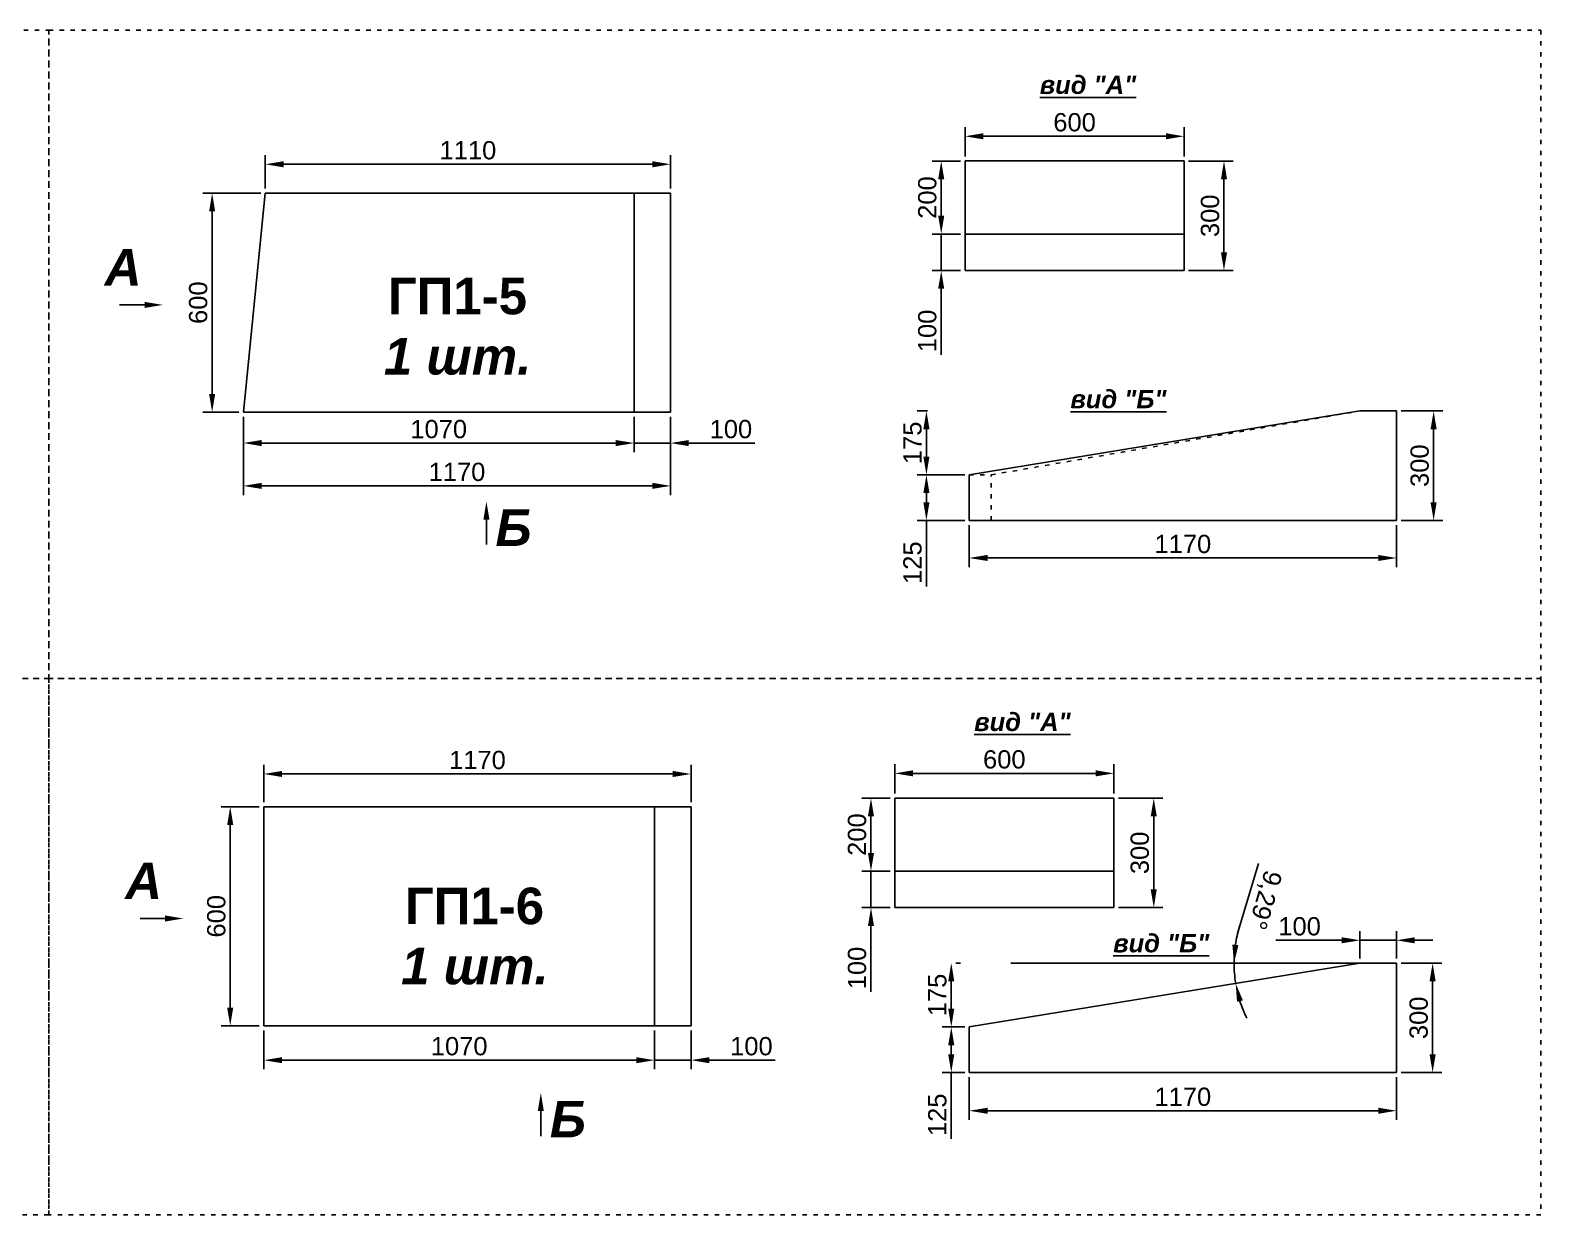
# Model space of a CAD drawing. Header units: millimetres. Extents: x 34623 to 42977, y -225 to 3019.
# Drawn here: x 38840 to 42977, y -225 to 3019 of the extents above; entities that cross this region are included whole.
import ezdxf

# ---------------------------------------------------------------- set-up
doc = ezdxf.new("R2010")
doc.units = ezdxf.units.MM
doc.linetypes.add('ACAD_ISO03W100', pattern=[30, 12, -18])
doc.layers.add('Камень', color=2, linetype='Continuous', lineweight=35)
doc.layers.add('Маркеровка', color=7, linetype='Continuous')
doc.layers.add('Размеры', color=7, linetype='Continuous')
doc.styles.get("Standard").update_dxf_attribs({"font": 'arial.ttf'})
doc.dimstyles.new('ISO-25', dxfattribs={"dimscale": 20, "dimtxt": 2.5, "dimasz": 2.5, "dimexe": 1.25, "dimexo": 0.625, "dimtad": 1, "dimtxsty": 'Standard', "dimcen": 2.5, "dimadec": 0, "dimazin": 0, "dimtfac": 1, "dimtmove": 0, "dimatfit": 3, "dimfxl": 1, "dimarcsym": 0})

# ---------------------------------------------------------------- blocks, each defined once
blk = doc.blocks.new('*D36')
at = {"layer": 'Defpoints', "color": 0, "lineweight": -2, "transparency": 16777216}
for p in [(39483.9, 2652.1), (39483.9, 2573.1), (40593.9, 2573.1)]:
    blk.add_point(p, dxfattribs=at)
at = {"layer": 'Размеры', "color": 0, "lineweight": -2, "transparency": 16777216}
for p, q in [((39483.9, 2585.6), (39483.9, 2677.1)), ((40543.9, 2652.1), (39533.9, 2652.1)), ((40593.9, 2585.6), (40593.9, 2677.1))]:
    blk.add_line(p, q, dxfattribs=at)
for points in [[(39533.9, 2660.4), (39533.9, 2643.7), (39483.9, 2652.1)], [(40543.9, 2660.4), (40543.9, 2643.7), (40593.9, 2652.1)]]:
    blk.add_solid(points, dxfattribs=at)
at = {"layer": 'Размеры', "color": 0, "lineweight": -2, "transparency": 16777216, "insert": (40038.9, 2690.1), "char_height": 50, "attachment_point": 5}
blk.add_mtext('1110', dxfattribs=at)
blk = doc.blocks.new('*D37')
at = {"layer": 'Defpoints', "color": 0, "lineweight": -2, "transparency": 16777216}
for p in [(40493.9, 1973.1), (40593.9, 1973.1), (40593.9, 1888.6)]:
    blk.add_point(p, dxfattribs=at)
at = {"layer": 'Размеры', "color": 0, "lineweight": -2, "transparency": 16777216}
for p, q in [((40493.9, 1960.6), (40493.9, 1863.6)), ((40593.9, 1960.6), (40593.9, 1863.6)), ((40443.9, 1888.6), (40393.9, 1888.6)), ((40493.9, 1888.6), (40593.9, 1888.6)), ((40643.9, 1888.6), (40824.5, 1888.6))]:
    blk.add_line(p, q, dxfattribs=at)
for points in [[(40443.9, 1897), (40443.9, 1880.3), (40493.9, 1888.6)], [(40643.9, 1897), (40643.9, 1880.3), (40593.9, 1888.6)]]:
    blk.add_solid(points, dxfattribs=at)
at = {"layer": 'Размеры', "color": 0, "lineweight": -2, "transparency": 16777216, "insert": (40759.2, 1926.6), "char_height": 50, "attachment_point": 5}
blk.add_mtext('100', dxfattribs=at)
blk = doc.blocks.new('*D38')
at = {"layer": 'Defpoints', "color": 0, "lineweight": -2, "transparency": 16777216}
for p in [(39423.9, 1973.1), (40493.9, 1973.1), (40493.9, 1888.6)]:
    blk.add_point(p, dxfattribs=at)
at = {"layer": 'Размеры', "color": 0, "lineweight": -2, "transparency": 16777216}
for p, q in [((39423.9, 1960.6), (39423.9, 1863.6)), ((40493.9, 1960.6), (40493.9, 1863.6)), ((39473.9, 1888.6), (40443.9, 1888.6))]:
    blk.add_line(p, q, dxfattribs=at)
for points in [[(39473.9, 1897), (39473.9, 1880.3), (39423.9, 1888.6)], [(40443.9, 1897), (40443.9, 1880.3), (40493.9, 1888.6)]]:
    blk.add_solid(points, dxfattribs=at)
at = {"layer": 'Размеры', "color": 0, "lineweight": -2, "transparency": 16777216, "insert": (39958.9, 1926.6), "char_height": 50, "attachment_point": 5}
blk.add_mtext('1070', dxfattribs=at)
blk = doc.blocks.new('*D39')
at = {"layer": 'Defpoints', "color": 0, "lineweight": -2, "transparency": 16777216}
for p in [(39423.9, 1973.1), (40593.9, 1973.1), (40593.9, 1771.4)]:
    blk.add_point(p, dxfattribs=at)
at = {"layer": 'Размеры', "color": 0, "lineweight": -2, "transparency": 16777216}
for p, q in [((39423.9, 1960.6), (39423.9, 1746.4)), ((40593.9, 1960.6), (40593.9, 1746.4)), ((39473.9, 1771.4), (40543.9, 1771.4))]:
    blk.add_line(p, q, dxfattribs=at)
for points in [[(39473.9, 1779.7), (39473.9, 1763.1), (39423.9, 1771.4)], [(40543.9, 1779.7), (40543.9, 1763.1), (40593.9, 1771.4)]]:
    blk.add_solid(points, dxfattribs=at)
at = {"layer": 'Размеры', "color": 0, "lineweight": -2, "transparency": 16777216, "insert": (40008.9, 1809.4), "char_height": 50, "attachment_point": 5}
blk.add_mtext('1170', dxfattribs=at)
blk = doc.blocks.new('*D40')
at = {"layer": 'Defpoints', "color": 0, "lineweight": -2, "transparency": 16777216}
for p in [(39483.9, 2573.1), (39338.3, 1973.1), (39423.9, 1973.1)]:
    blk.add_point(p, dxfattribs=at)
at = {"layer": 'Размеры', "color": 0, "lineweight": -2, "transparency": 16777216}
for p, q in [((39471.4, 2573.1), (39313.3, 2573.1)), ((39338.3, 2523.1), (39338.3, 2023.1)), ((39411.4, 1973.1), (39313.3, 1973.1))]:
    blk.add_line(p, q, dxfattribs=at)
for points in [[(39330, 2523.1), (39346.7, 2523.1), (39338.3, 2573.1)], [(39330, 2023.1), (39346.7, 2023.1), (39338.3, 1973.1)]]:
    blk.add_solid(points, dxfattribs=at)
at = {"layer": 'Размеры', "color": 0, "lineweight": -2, "transparency": 16777216, "insert": (39300.3, 2273.1), "char_height": 50, "attachment_point": 5, "rotation": 90}
blk.add_mtext('600', dxfattribs=at)
blk = doc.blocks.new('*D41')
at = {"layer": 'Defpoints', "color": 0, "lineweight": -2, "transparency": 16777216}
for p in [(41294.7, 1976.7), (41310.5, 1976.7), (41412, 1801.7)]:
    blk.add_point(p, dxfattribs=at)
at = {"layer": 'Размеры', "color": 0, "lineweight": -2, "transparency": 16777216}
for p, q in [((41298, 1976.7), (41269.7, 1976.7)), ((41294.7, 1851.7), (41294.7, 1926.7)), ((41399.5, 1801.7), (41269.7, 1801.7))]:
    blk.add_line(p, q, dxfattribs=at)
for points in [[(41286.3, 1926.7), (41303, 1926.7), (41294.7, 1976.7)], [(41286.3, 1851.7), (41303, 1851.7), (41294.7, 1801.7)]]:
    blk.add_solid(points, dxfattribs=at)
at = {"layer": 'Размеры', "color": 0, "lineweight": -2, "transparency": 16777216, "insert": (41256.7, 1889.2), "char_height": 50, "attachment_point": 5, "rotation": 90}
blk.add_mtext('175', dxfattribs=at)
blk = doc.blocks.new('*D42')
at = {"layer": 'Defpoints', "color": 0, "lineweight": -2, "transparency": 16777216}
for p in [(41294.7, 1801.7), (41412, 1801.7), (41412, 1676.7)]:
    blk.add_point(p, dxfattribs=at)
at = {"layer": 'Размеры', "color": 0, "lineweight": -2, "transparency": 16777216}
for p, q in [((41399.5, 1801.7), (41269.7, 1801.7)), ((41294.7, 1751.7), (41294.7, 1726.7)), ((41399.5, 1676.7), (41269.7, 1676.7)), ((41294.7, 1676.7), (41294.7, 1495.5))]:
    blk.add_line(p, q, dxfattribs=at)
for points in [[(41286.3, 1751.7), (41303, 1751.7), (41294.7, 1801.7)], [(41286.3, 1726.7), (41303, 1726.7), (41294.7, 1676.7)]]:
    blk.add_solid(points, dxfattribs=at)
at = {"layer": 'Размеры', "color": 0, "lineweight": -2, "transparency": 16777216, "insert": (41256.7, 1561.1), "char_height": 50, "attachment_point": 5, "rotation": 90}
blk.add_mtext('125', dxfattribs=at)
blk = doc.blocks.new('*D43')
at = {"layer": 'Defpoints', "color": 0, "lineweight": -2, "transparency": 16777216}
for p in [(42582, 1976.7), (42683.8, 1976.7), (42582, 1676.7)]:
    blk.add_point(p, dxfattribs=at)
at = {"layer": 'Размеры', "color": 0, "lineweight": -2, "transparency": 16777216}
for p, q in [((42594.5, 1976.7), (42708.8, 1976.7)), ((42683.8, 1726.7), (42683.8, 1926.7)), ((42594.5, 1676.7), (42708.8, 1676.7))]:
    blk.add_line(p, q, dxfattribs=at)
for points in [[(42675.4, 1926.7), (42692.1, 1926.7), (42683.8, 1976.7)], [(42675.4, 1726.7), (42692.1, 1726.7), (42683.8, 1676.7)]]:
    blk.add_solid(points, dxfattribs=at)
at = {"layer": 'Размеры', "color": 0, "lineweight": -2, "transparency": 16777216, "insert": (42645.7, 1826.7), "char_height": 50, "attachment_point": 5, "rotation": 90}
blk.add_mtext('300', dxfattribs=at)
blk = doc.blocks.new('*D44')
at = {"layer": 'Defpoints', "color": 0, "lineweight": -2, "transparency": 16777216}
for p in [(41412, 1676.7), (42582, 1676.7), (41412, 1574)]:
    blk.add_point(p, dxfattribs=at)
at = {"layer": 'Размеры', "color": 0, "lineweight": -2, "transparency": 16777216}
for p, q in [((41412, 1664.2), (41412, 1549)), ((42582, 1664.2), (42582, 1549)), ((42532, 1574), (41462, 1574))]:
    blk.add_line(p, q, dxfattribs=at)
for points in [[(41462, 1582.3), (41462, 1565.7), (41412, 1574)], [(42532, 1582.3), (42532, 1565.7), (42582, 1574)]]:
    blk.add_solid(points, dxfattribs=at)
at = {"layer": 'Размеры', "color": 0, "lineweight": -2, "transparency": 16777216, "insert": (41997, 1612), "char_height": 50, "attachment_point": 5}
blk.add_mtext('1170', dxfattribs=at)
blk = doc.blocks.new('*D45')
at = {"layer": 'Defpoints', "color": 0, "lineweight": -2, "transparency": 16777216}
for p in [(41400.4, 2728.7), (41400.4, 2661), (42000.4, 2661)]:
    blk.add_point(p, dxfattribs=at)
at = {"layer": 'Размеры', "color": 0, "lineweight": -2, "transparency": 16777216}
for p, q in [((41400.4, 2673.5), (41400.4, 2753.7)), ((42000.4, 2673.5), (42000.4, 2753.7)), ((41950.4, 2728.7), (41450.4, 2728.7))]:
    blk.add_line(p, q, dxfattribs=at)
for points in [[(41450.4, 2737.1), (41450.4, 2720.4), (41400.4, 2728.7)], [(41950.4, 2737.1), (41950.4, 2720.4), (42000.4, 2728.7)]]:
    blk.add_solid(points, dxfattribs=at)
at = {"layer": 'Размеры', "color": 0, "lineweight": -2, "transparency": 16777216, "insert": (41700.4, 2766.8), "char_height": 50, "attachment_point": 5}
blk.add_mtext('600', dxfattribs=at)
blk = doc.blocks.new('*D46')
at = {"layer": 'Defpoints', "color": 0, "lineweight": -2, "transparency": 16777216}
for p in [(42000.4, 2661), (42000.4, 2361), (42109.6, 2361)]:
    blk.add_point(p, dxfattribs=at)
at = {"layer": 'Размеры', "color": 0, "lineweight": -2, "transparency": 16777216}
for p, q in [((42012.9, 2661), (42134.6, 2661)), ((42109.6, 2611), (42109.6, 2411)), ((42012.9, 2361), (42134.6, 2361))]:
    blk.add_line(p, q, dxfattribs=at)
for points in [[(42101.3, 2611), (42118, 2611), (42109.6, 2661)], [(42101.3, 2411), (42118, 2411), (42109.6, 2361)]]:
    blk.add_solid(points, dxfattribs=at)
at = {"layer": 'Размеры', "color": 0, "lineweight": -2, "transparency": 16777216, "insert": (42071.6, 2511), "char_height": 50, "attachment_point": 5, "rotation": 90}
blk.add_mtext('300', dxfattribs=at)
blk = doc.blocks.new('*D47')
at = {"layer": 'Defpoints', "color": 0, "lineweight": -2, "transparency": 16777216}
for p in [(41335.2, 2661), (41400.4, 2661), (41400.4, 2461)]:
    blk.add_point(p, dxfattribs=at)
at = {"layer": 'Размеры', "color": 0, "lineweight": -2, "transparency": 16777216}
for p, q in [((41387.9, 2661), (41310.2, 2661)), ((41335.2, 2511), (41335.2, 2611)), ((41387.9, 2461), (41310.2, 2461))]:
    blk.add_line(p, q, dxfattribs=at)
for points in [[(41326.8, 2611), (41343.5, 2611), (41335.2, 2661)], [(41326.8, 2511), (41343.5, 2511), (41335.2, 2461)]]:
    blk.add_solid(points, dxfattribs=at)
at = {"layer": 'Размеры', "color": 0, "lineweight": -2, "transparency": 16777216, "insert": (41297.2, 2561), "char_height": 50, "attachment_point": 5, "rotation": 90}
blk.add_mtext('200', dxfattribs=at)
blk = doc.blocks.new('*D48')
at = {"layer": 'Defpoints', "color": 0, "lineweight": -2, "transparency": 16777216}
for p in [(41400.4, 2461), (41335.2, 2361), (41400.4, 2361)]:
    blk.add_point(p, dxfattribs=at)
at = {"layer": 'Размеры', "color": 0, "lineweight": -2, "transparency": 16777216}
for p, q in [((41335.2, 2511), (41335.2, 2561)), ((41387.9, 2461), (41310.2, 2461)), ((41335.2, 2461), (41335.2, 2361)), ((41387.9, 2361), (41310.2, 2361)), ((41335.2, 2311), (41335.2, 2130.4))]:
    blk.add_line(p, q, dxfattribs=at)
for points in [[(41326.8, 2511), (41343.5, 2511), (41335.2, 2461)], [(41326.8, 2311), (41343.5, 2311), (41335.2, 2361)]]:
    blk.add_solid(points, dxfattribs=at)
at = {"layer": 'Размеры', "color": 0, "lineweight": -2, "transparency": 16777216, "insert": (41297.2, 2195.7), "char_height": 50, "attachment_point": 5, "rotation": 90}
blk.add_mtext('100', dxfattribs=at)
blk = doc.blocks.new('*D3')
at = {"layer": 'Defpoints', "color": 0, "lineweight": -2, "transparency": 16777216}
for p in [(41208, 984.2), (41208, 916.5), (41808, 916.5)]:
    blk.add_point(p, dxfattribs=at)
at = {"layer": 'Размеры', "color": 0, "lineweight": -2, "transparency": 16777216}
for p, q in [((41208, 929), (41208, 1009.2)), ((41808, 929), (41808, 1009.2)), ((41758, 984.2), (41258, 984.2))]:
    blk.add_line(p, q, dxfattribs=at)
for points in [[(41258, 992.6), (41258, 975.9), (41208, 984.2)], [(41758, 992.6), (41758, 975.9), (41808, 984.2)]]:
    blk.add_solid(points, dxfattribs=at)
at = {"layer": 'Размеры', "color": 0, "lineweight": -2, "transparency": 16777216, "insert": (41508, 1022.2), "char_height": 50, "attachment_point": 5}
blk.add_mtext('600', dxfattribs=at)
blk = doc.blocks.new('*D4')
at = {"layer": 'Defpoints', "color": 0, "lineweight": -2, "transparency": 16777216}
for p in [(41808, 916.5), (41808, 616.5), (41917.3, 616.5)]:
    blk.add_point(p, dxfattribs=at)
at = {"layer": 'Размеры', "color": 0, "lineweight": -2, "transparency": 16777216}
for p, q in [((41820.5, 916.5), (41942.3, 916.5)), ((41917.3, 866.5), (41917.3, 666.5)), ((41820.5, 616.5), (41942.3, 616.5))]:
    blk.add_line(p, q, dxfattribs=at)
for points in [[(41908.9, 866.5), (41925.6, 866.5), (41917.3, 916.5)], [(41908.9, 666.5), (41925.6, 666.5), (41917.3, 616.5)]]:
    blk.add_solid(points, dxfattribs=at)
at = {"layer": 'Размеры', "color": 0, "lineweight": -2, "transparency": 16777216, "insert": (41879.2, 766.5), "char_height": 50, "attachment_point": 5, "rotation": 90}
blk.add_mtext('300', dxfattribs=at)
blk = doc.blocks.new('*D5')
at = {"layer": 'Defpoints', "color": 0, "lineweight": -2, "transparency": 16777216}
for p in [(41142.8, 916.5), (41208, 916.5), (41208, 716.5)]:
    blk.add_point(p, dxfattribs=at)
at = {"layer": 'Размеры', "color": 0, "lineweight": -2, "transparency": 16777216}
for p, q in [((41195.5, 916.5), (41117.8, 916.5)), ((41142.8, 766.5), (41142.8, 866.5)), ((41195.5, 716.5), (41117.8, 716.5))]:
    blk.add_line(p, q, dxfattribs=at)
for points in [[(41134.5, 866.5), (41151.1, 866.5), (41142.8, 916.5)], [(41134.5, 766.5), (41151.1, 766.5), (41142.8, 716.5)]]:
    blk.add_solid(points, dxfattribs=at)
at = {"layer": 'Размеры', "color": 0, "lineweight": -2, "transparency": 16777216, "insert": (41104.8, 816.5), "char_height": 50, "attachment_point": 5, "rotation": 90}
blk.add_mtext('200', dxfattribs=at)
blk = doc.blocks.new('*D6')
at = {"layer": 'Defpoints', "color": 0, "lineweight": -2, "transparency": 16777216}
for p in [(41208, 716.5), (41142.8, 616.5), (41208, 616.5)]:
    blk.add_point(p, dxfattribs=at)
at = {"layer": 'Размеры', "color": 0, "lineweight": -2, "transparency": 16777216}
for p, q in [((41142.8, 766.5), (41142.8, 816.5)), ((41195.5, 716.5), (41117.8, 716.5)), ((41142.8, 716.5), (41142.8, 616.5)), ((41195.5, 616.5), (41117.8, 616.5)), ((41142.8, 566.5), (41142.8, 385.9))]:
    blk.add_line(p, q, dxfattribs=at)
for points in [[(41134.5, 766.5), (41151.1, 766.5), (41142.8, 716.5)], [(41134.5, 566.5), (41151.1, 566.5), (41142.8, 616.5)]]:
    blk.add_solid(points, dxfattribs=at)
at = {"layer": 'Размеры', "color": 0, "lineweight": -2, "transparency": 16777216, "insert": (41104.8, 451.2), "char_height": 50, "attachment_point": 5, "rotation": 90}
blk.add_mtext('100', dxfattribs=at)
blk = doc.blocks.new('*D49')
at = {"layer": 'Defpoints', "color": 0, "lineweight": -2, "transparency": 16777216}
for p in [(40650, 982.5), (39480, 892.9), (40650, 892.9)]:
    blk.add_point(p, dxfattribs=at)
at = {"layer": 'Размеры', "color": 0, "lineweight": -2, "transparency": 16777216}
for p, q in [((39480, 905.4), (39480, 1007.5)), ((40650, 905.4), (40650, 1007.5)), ((39530, 982.5), (40600, 982.5))]:
    blk.add_line(p, q, dxfattribs=at)
for points in [[(39530, 990.8), (39530, 974.2), (39480, 982.5)], [(40600, 990.8), (40600, 974.2), (40650, 982.5)]]:
    blk.add_solid(points, dxfattribs=at)
at = {"layer": 'Размеры', "color": 0, "lineweight": -2, "transparency": 16777216, "insert": (40065, 1020.5), "char_height": 50, "attachment_point": 5}
blk.add_mtext('1170', dxfattribs=at)
blk = doc.blocks.new('*D50')
at = {"layer": 'Defpoints', "color": 0, "lineweight": -2, "transparency": 16777216}
for p in [(39480, 292.9), (40550, 292.9), (40550, 198.8)]:
    blk.add_point(p, dxfattribs=at)
at = {"layer": 'Размеры', "color": 0, "lineweight": -2, "transparency": 16777216}
for p, q in [((39480, 280.4), (39480, 173.8)), ((40550, 280.4), (40550, 173.8)), ((39530, 198.8), (40500, 198.8))]:
    blk.add_line(p, q, dxfattribs=at)
for points in [[(39530, 207.1), (39530, 190.5), (39480, 198.8)], [(40500, 207.1), (40500, 190.5), (40550, 198.8)]]:
    blk.add_solid(points, dxfattribs=at)
at = {"layer": 'Размеры', "color": 0, "lineweight": -2, "transparency": 16777216, "insert": (40015, 236.8), "char_height": 50, "attachment_point": 5}
blk.add_mtext('1070', dxfattribs=at)
blk = doc.blocks.new('*D51')
at = {"layer": 'Defpoints', "color": 0, "lineweight": -2, "transparency": 16777216}
for p in [(40550, 292.9), (40650, 292.9), (40650, 198.8)]:
    blk.add_point(p, dxfattribs=at)
at = {"layer": 'Размеры', "color": 0, "lineweight": -2, "transparency": 16777216}
for p, q in [((40550, 280.4), (40550, 173.8)), ((40650, 280.4), (40650, 173.8)), ((40500, 198.8), (40450, 198.8)), ((40550, 198.8), (40650, 198.8)), ((40700, 198.8), (40880.6, 198.8))]:
    blk.add_line(p, q, dxfattribs=at)
for points in [[(40500, 207.1), (40500, 190.5), (40550, 198.8)], [(40700, 207.1), (40700, 190.5), (40650, 198.8)]]:
    blk.add_solid(points, dxfattribs=at)
at = {"layer": 'Размеры', "color": 0, "lineweight": -2, "transparency": 16777216, "insert": (40815.3, 236.8), "char_height": 50, "attachment_point": 5}
blk.add_mtext('100', dxfattribs=at)
blk = doc.blocks.new('*D52')
at = {"layer": 'Defpoints', "color": 0, "lineweight": -2, "transparency": 16777216}
for p in [(39387.9, 892.9), (39480, 892.9), (39480, 292.9)]:
    blk.add_point(p, dxfattribs=at)
at = {"layer": 'Размеры', "color": 0, "lineweight": -2, "transparency": 16777216}
for p, q in [((39467.5, 892.9), (39362.9, 892.9)), ((39387.9, 342.9), (39387.9, 842.9)), ((39467.5, 292.9), (39362.9, 292.9))]:
    blk.add_line(p, q, dxfattribs=at)
for points in [[(39379.5, 842.9), (39396.2, 842.9), (39387.9, 892.9)], [(39379.5, 342.9), (39396.2, 342.9), (39387.9, 292.9)]]:
    blk.add_solid(points, dxfattribs=at)
at = {"layer": 'Размеры', "color": 0, "lineweight": -2, "transparency": 16777216, "insert": (39349.9, 592.9), "char_height": 50, "attachment_point": 5, "rotation": 90}
blk.add_mtext('600', dxfattribs=at)
blk = doc.blocks.new('*D53')
at = {"layer": 'Defpoints', "color": 0, "lineweight": -2, "transparency": 16777216}
for p in [(41412, 289.8), (41362.7, 164.8), (41412, 164.8)]:
    blk.add_point(p, dxfattribs=at)
at = {"layer": 'Размеры', "color": 0, "lineweight": -2, "transparency": 16777216}
for p, q in [((41399.5, 289.8), (41337.7, 289.8)), ((41362.7, 239.8), (41362.7, 214.8)), ((41399.5, 164.8), (41337.7, 164.8)), ((41362.7, 164.8), (41362.7, -16.4))]:
    blk.add_line(p, q, dxfattribs=at)
for points in [[(41354.4, 239.8), (41371, 239.8), (41362.7, 289.8)], [(41354.4, 214.8), (41371, 214.8), (41362.7, 164.8)]]:
    blk.add_solid(points, dxfattribs=at)
at = {"layer": 'Размеры', "color": 0, "lineweight": -2, "transparency": 16777216, "insert": (41324.7, 49.2), "char_height": 50, "attachment_point": 5, "rotation": 90}
blk.add_mtext('125', dxfattribs=at)
blk = doc.blocks.new('*D54')
at = {"layer": 'Defpoints', "color": 0, "lineweight": -2, "transparency": 16777216}
for p in [(41362.7, 464.8), (41362.7, 289.8), (41412, 289.8)]:
    blk.add_point(p, dxfattribs=at)
at = {"layer": 'Размеры', "color": 0, "lineweight": -2, "transparency": 16777216}
for p, q in [((41375.2, 464.8), (41387.7, 464.8)), ((41362.7, 414.8), (41362.7, 339.8)), ((41399.5, 289.8), (41337.7, 289.8))]:
    blk.add_line(p, q, dxfattribs=at)
for points in [[(41354.4, 414.8), (41371, 414.8), (41362.7, 464.8)], [(41354.4, 339.8), (41371, 339.8), (41362.7, 289.8)]]:
    blk.add_solid(points, dxfattribs=at)
at = {"layer": 'Размеры', "color": 0, "lineweight": -2, "transparency": 16777216, "insert": (41324.7, 377.3), "char_height": 50, "attachment_point": 5, "rotation": 90}
blk.add_mtext('175', dxfattribs=at)
blk = doc.blocks.new('*D55')
at = {"layer": 'Defpoints', "color": 0, "lineweight": -2, "transparency": 16777216}
for p in [(42582, 464.8), (42582, 164.8), (42681.1, 164.8)]:
    blk.add_point(p, dxfattribs=at)
at = {"layer": 'Размеры', "color": 0, "lineweight": -2, "transparency": 16777216}
for p, q in [((42594.5, 464.8), (42706.1, 464.8)), ((42681.1, 414.8), (42681.1, 214.8)), ((42594.5, 164.8), (42706.1, 164.8))]:
    blk.add_line(p, q, dxfattribs=at)
for points in [[(42672.7, 414.8), (42689.4, 414.8), (42681.1, 464.8)], [(42672.7, 214.8), (42689.4, 214.8), (42681.1, 164.8)]]:
    blk.add_solid(points, dxfattribs=at)
at = {"layer": 'Размеры', "color": 0, "lineweight": -2, "transparency": 16777216, "insert": (42643, 314.8), "char_height": 50, "attachment_point": 5, "rotation": 90}
blk.add_mtext('300', dxfattribs=at)
blk = doc.blocks.new('*D56')
at = {"layer": 'Defpoints', "color": 0, "lineweight": -2, "transparency": 16777216}
for p in [(42482, 527.1), (42482, 464.8), (42582, 464.8)]:
    blk.add_point(p, dxfattribs=at)
at = {"layer": 'Размеры', "color": 0, "lineweight": -2, "transparency": 16777216}
for p, q in [((42482, 477.3), (42482, 552.1)), ((42582, 477.3), (42582, 552.1)), ((42432, 527.1), (42251.4, 527.1)), ((42582, 527.1), (42482, 527.1)), ((42632, 527.1), (42682, 527.1))]:
    blk.add_line(p, q, dxfattribs=at)
for points in [[(42432, 535.4), (42432, 518.8), (42482, 527.1)], [(42632, 535.4), (42632, 518.8), (42582, 527.1)]]:
    blk.add_solid(points, dxfattribs=at)
at = {"layer": 'Размеры', "color": 0, "lineweight": -2, "transparency": 16777216, "insert": (42316.7, 565.1), "char_height": 50, "attachment_point": 5}
blk.add_mtext('100', dxfattribs=at)
blk = doc.blocks.new('*D57')
at = {"layer": 'Defpoints', "color": 0, "lineweight": -2, "transparency": 16777216}
for p in [(41412, 164.8), (42582, 164.8), (41412, 60.3)]:
    blk.add_point(p, dxfattribs=at)
at = {"layer": 'Размеры', "color": 0, "lineweight": -2, "transparency": 16777216}
for p, q in [((41412, 152.3), (41412, 35.3)), ((42582, 152.3), (42582, 35.3)), ((42532, 60.3), (41462, 60.3))]:
    blk.add_line(p, q, dxfattribs=at)
for points in [[(41462, 68.6), (41462, 52), (41412, 60.3)], [(42532, 68.6), (42532, 52), (42582, 60.3)]]:
    blk.add_solid(points, dxfattribs=at)
at = {"layer": 'Размеры', "color": 0, "lineweight": -2, "transparency": 16777216, "insert": (41997, 98.3), "char_height": 50, "attachment_point": 5}
blk.add_mtext('1170', dxfattribs=at)
blk = doc.blocks.new('*D59')
at = {"layer": 'Defpoints', "color": 0, "lineweight": -2, "transparency": 16777216}
for p in [(41525.6, 464.8), (42482, 464.8), (42482, 464.8), (42139.2, 427.6), (41412, 289.8)]:
    blk.add_point(p, dxfattribs=at)
at = {"layer": 'Камень', "color": 0, "lineweight": -2, "transparency": 16777216}
blk.add_line((42151.7, 563.7), (42203.8, 737.4), dxfattribs=at)
for start, end in [(163.3229, 180), (163.3671, 171.6835), (180, 189.2886), (197.605, 205.9215)]:
    blk.add_arc((42482, 464.8), 344.8, start, end, dxfattribs=at)
for points in [[(42149.2, 514), (42132.5, 515.2), (42137.2, 464.8)], [(42145.3, 358.5), (42161.5, 362.4), (42141.7, 409.1)]]:
    blk.add_solid(points, dxfattribs=at)
at = {"layer": 'Камень', "color": 0, "lineweight": -2, "transparency": 16777216, "insert": (42218.5, 638.4), "char_height": 50, "attachment_point": 5, "rotation": 253.3229}
blk.add_mtext('9,29°', dxfattribs=at)

msp = doc.modelspace()

# ---------------------------------------------------------------- linework, layer by layer
at = {"layer": 'Камень', "lineweight": -2}
for p, q in [((41400.362, 2361.041), (41400.362, 2661.041)), ((41400.362, 2661.041), (42000.362, 2661.041)), ((42000.362, 2661.041), (42000.362, 2361.041)), ((39423.89, 1973.068), (39483.89, 2573.068)), ((39483.89, 2573.068), (40593.89, 2573.068)), ((40493.89, 2573.068), (40493.89, 1973.068)), ((40593.89, 2573.068), (40593.89, 1973.068)), ((42000.362, 2461.041), (41400.362, 2461.041)), ((42000.362, 2361.041), (41400.362, 2361.041)), ((40593.89, 1973.068), (39423.89, 1973.068)), ((41412.002, 1801.669), (42482.002, 1976.669)), ((42582.002, 1976.669), (42482.002, 1976.669)), ((42582.002, 1676.669), (42582.002, 1976.669)), ((41412.002, 1676.669), (41412.002, 1801.669)), ((42582.002, 1676.669), (41412.002, 1676.669)), ((41207.994, 616.534), (41207.994, 916.534)), ((41207.994, 916.534), (41807.994, 916.534)), ((41807.994, 916.534), (41807.994, 616.534)), ((40649.997, 892.938), (39479.997, 892.938)), ((39479.997, 892.938), (39479.997, 292.938)), ((40549.997, 892.938), (40549.997, 292.938)), ((40649.997, 892.938), (40649.997, 292.938)), ((41807.994, 716.534), (41207.994, 716.534)), ((41807.994, 616.534), (41207.994, 616.534)), ((41412.002, 289.765), (42482.002, 464.765)), ((42482.002, 464.765), (41525.613, 464.765)), ((42582.002, 464.765), (42482.002, 464.765)), ((42582.002, 164.765), (42582.002, 464.765)), ((40649.997, 292.938), (39479.997, 292.938)), ((41412.002, 164.765), (41412.002, 289.765)), ((42582.002, 164.765), (41412.002, 164.765))]:
    msp.add_line(p, q, dxfattribs=at)
at = {"layer": 'Камень', "linetype": 'ACAD_ISO03W100', "lineweight": -2}
for p, q in [((41472.002, 1801.669), (42482.002, 1976.669)), ((41412.002, 1801.669), (41472.002, 1801.669)), ((41472.002, 1676.669), (41472.002, 1801.669))]:
    msp.add_line(p, q, dxfattribs=at)
at = {"layer": 'Размеры', "lineweight": -2}
for p, q in [((39085.08, 2266.946), (39153.284, 2266.946)), ((40089.578, 1610.705), (40089.578, 1678.909)), ((39141.187, 586.816), (39209.391, 586.816)), ((40238.522, -8.832), (40238.522, 59.372))]:
    msp.add_line(p, q, dxfattribs=at)
at = {"layer": 'Размеры', "linetype": 'ACAD_ISO03W100', "lineweight": -2}
for points in [[(34622.869, 3019.143), (38890.632, 3019.143), (38890.632, 1244.05), (34622.869, 1244.05)], [(38890.632, 3019.143), (42977.306, 3019.143), (42977.306, 1244.05), (38890.632, 1244.05)], [(34622.869, 1244.05), (38890.632, 1244.05), (38890.632, -224.552), (34622.869, -224.552)], [(38890.632, 1244.05), (42977.306, 1244.05), (42977.306, -224.552), (38890.632, -224.552)]]:
    msp.add_lwpolyline(points, close=True, dxfattribs=at)
at = {"layer": 'Размеры', "lineweight": -2}
for points in [[(39153.284, 2275.279), (39153.284, 2258.613), (39203.284, 2266.946)], [(40081.244, 1678.909), (40097.911, 1678.909), (40089.578, 1728.909)], [(39209.391, 595.149), (39209.391, 578.482), (39259.391, 586.816)], [(40230.189, 59.372), (40246.855, 59.372), (40238.522, 109.372)]]:
    msp.add_solid(points, dxfattribs=at)

# ---------------------------------------------------------------- texts
at = {"layer": 'Маркеровка', "lineweight": -2, "char_height": 100, "attachment_point": 1}
for s, width, insert in [('{\\fArial|b1|i0|c204|p34;ГП1-5}', 123.39877, (39819.363, 2341.153)), ('{\\fArial|b1|i1|c204|p34;1 шт.}', 386.04144, (39808.82, 2176.14)), ('{\\fArial|b1|i0|c204|p34;ГП1-6}', 123.39877, (39866.077, 671.227)), ('{\\fArial|b1|i1|c204|p34;1 шт.}', 386.04144, (39856.004, 506.463))]:
    msp.add_mtext_dynamic_manual_height_columns(s, width=width, gutter_width=12.5, heights=[0], dxfattribs=dict(at, insert=insert))
at = {"layer": 'Размеры', "lineweight": -2, "attachment_point": 1}
for s, width, insert, char_height in [('{\\fArial|b1|i1|c204|p34;\\Lвид "А"}', 280.09113, (41605.151, 2894.702), 50), ('{\\fArial|b1|i1|c204|p34;А}', 79.99261, (39044.019, 2419.889), 100), ('{\\fArial|b1|i1|c204|p34;\\Lвид "Б"}', 280.09113, (41689.112, 2034.07), 50), ('{\\fArial|b1|i1|c204|p34;Б}', 79.99261, (40114.29, 1706.878), 100), ('{\\fArial|b1|i1|c204|p34;\\Lвид "А"}', 280.09113, (41425.589, 1150.194), 50), ('{\\fArial|b1|i1|c204|p34;А}', 79.99261, (39100.127, 739.759), 100), ('{\\fArial|b1|i1|c204|p34;\\Lвид "Б"}', 280.09113, (41806.234, 544.168), 50), ('{\\fArial|b1|i1|c204|p34;Б}', 79.99261, (40263.234, 87.341), 100)]:
    msp.add_mtext_dynamic_manual_height_columns(s, width=width, gutter_width=12.5, heights=[0], dxfattribs=dict(at, insert=insert, char_height=char_height))

# ---------------------------------------------------------------- dimensions: what is measured, and where the dimension line sits
at = {"layer": 'Камень', "lineweight": -2}
dim = msp.add_angular_dim_2l(base=(42139.238, 427.575), line1=((41412.002, 289.765), (42482.002, 464.765)), line2=((42482.002, 464.765), (41525.613, 464.765)), dimstyle='ISO-25', override={"dimadec": 2}, dxfattribs=at)
dim.commit()
dim.dimension.update_dxf_attribs({"geometry": '*D59', "text_midpoint": (42218.508, 638.356)})
at = {"layer": 'Размеры', "lineweight": -2}
for base, p1, p2, picture, middle in [((41400.362, 2728.724), (42000.362, 2661.041), (41400.362, 2661.041), '*D45', (41700.362, 2766.753)), ((39483.89, 2652.057), (40593.89, 2573.068), (39483.89, 2573.068), '*D36', (40038.89, 2690.085)), ((40493.89, 1888.62), (39423.89, 1973.068), (40493.89, 1973.068), '*D38', (39958.89, 1926.648)), ((40593.89, 1771.388), (39423.89, 1973.068), (40593.89, 1973.068), '*D39', (40008.89, 1809.416)), ((40593.89, 1888.62), (40493.89, 1973.068), (40593.89, 1973.068), '*D37', (40759.187, 1926.648)), ((41412.002, 1574.006), (42582.002, 1676.669), (41412.002, 1676.669), '*D44', (41997.002, 1612.034)), ((40649.997, 982.495), (39479.997, 892.938), (40649.997, 892.938), '*D49', (40064.997, 1020.523)), ((41207.994, 984.217), (41807.994, 916.534), (41207.994, 916.534), '*D3', (41507.994, 1022.245)), ((42482.002, 527.113), (42582.002, 464.765), (42482.002, 464.765), '*D56', (42316.705, 565.141)), ((40549.997, 198.798), (39479.997, 292.938), (40549.997, 292.938), '*D50', (40014.997, 236.827)), ((40649.997, 198.798), (40549.997, 292.938), (40649.997, 292.938), '*D51', (40815.294, 236.827)), ((41412.002, 60.305), (42582.002, 164.765), (41412.002, 164.765), '*D57', (41997.002, 98.334))]:
    dim = msp.add_linear_dim(base=base, p1=p1, p2=p2, dimstyle='ISO-25', dxfattribs=at)
    dim.commit()
    dim.dimension.update_dxf_attribs({"geometry": picture, "text_midpoint": middle})
for base, p1, p2, picture, middle in [((41335.179, 2661.041), (41400.362, 2461.041), (41400.362, 2661.041), '*D47', (41297.15, 2561.041)), ((42109.618, 2361.041), (42000.362, 2661.041), (42000.362, 2361.041), '*D46', (42071.573, 2511.041)), ((39338.341, 1973.068), (39483.89, 2573.068), (39423.89, 1973.068), '*D40', (39300.312, 2273.068)), ((41335.179, 2361.041), (41400.362, 2461.041), (41400.362, 2361.041), '*D48', (41297.15, 2195.745)), ((41294.683, 1976.669), (41412.002, 1801.669), (41310.541, 1976.669), '*D41', (41256.654, 1889.169)), ((42683.756, 1976.669), (42582.002, 1676.669), (42582.002, 1976.669), '*D43', (42645.711, 1826.669)), ((41142.811, 916.534), (41207.994, 716.534), (41207.994, 916.534), '*D5', (41104.782, 816.534)), ((41917.25, 616.534), (41807.994, 916.534), (41807.994, 616.534), '*D4', (41879.204, 766.534)), ((39387.882, 892.938), (39479.997, 292.938), (39479.997, 892.938), '*D52', (39349.853, 592.938)), ((41142.811, 616.534), (41207.994, 716.534), (41207.994, 616.534), '*D6', (41104.782, 451.237)), ((41362.715, 289.765), (41362.715, 464.765), (41412.002, 289.765), '*D54', (41324.686, 377.265)), ((42681.054, 164.765), (42582.002, 464.765), (42582.002, 164.765), '*D55', (42643.009, 314.765)), ((41362.715, 164.765), (41412.002, 289.765), (41412.002, 164.765), '*D53', (41324.686, 49.195))]:
    dim = msp.add_linear_dim(base=base, p1=p1, p2=p2, angle=90, dimstyle='ISO-25', dxfattribs=at)
    dim.commit()
    dim.dimension.update_dxf_attribs({"geometry": picture, "text_midpoint": middle})
dim = msp.add_linear_dim(base=(41294.683, 1801.669), p1=(41412.002, 1676.669), p2=(41412.002, 1801.669), angle=90, dimstyle='ISO-25', dxfattribs=at)
dim.commit()
dim.dimension.update_dxf_attribs({"geometry": '*D42', "text_midpoint": (41294.683, 1561.099), "dimtype": 160})

doc.saveas('drawing.dxf')
